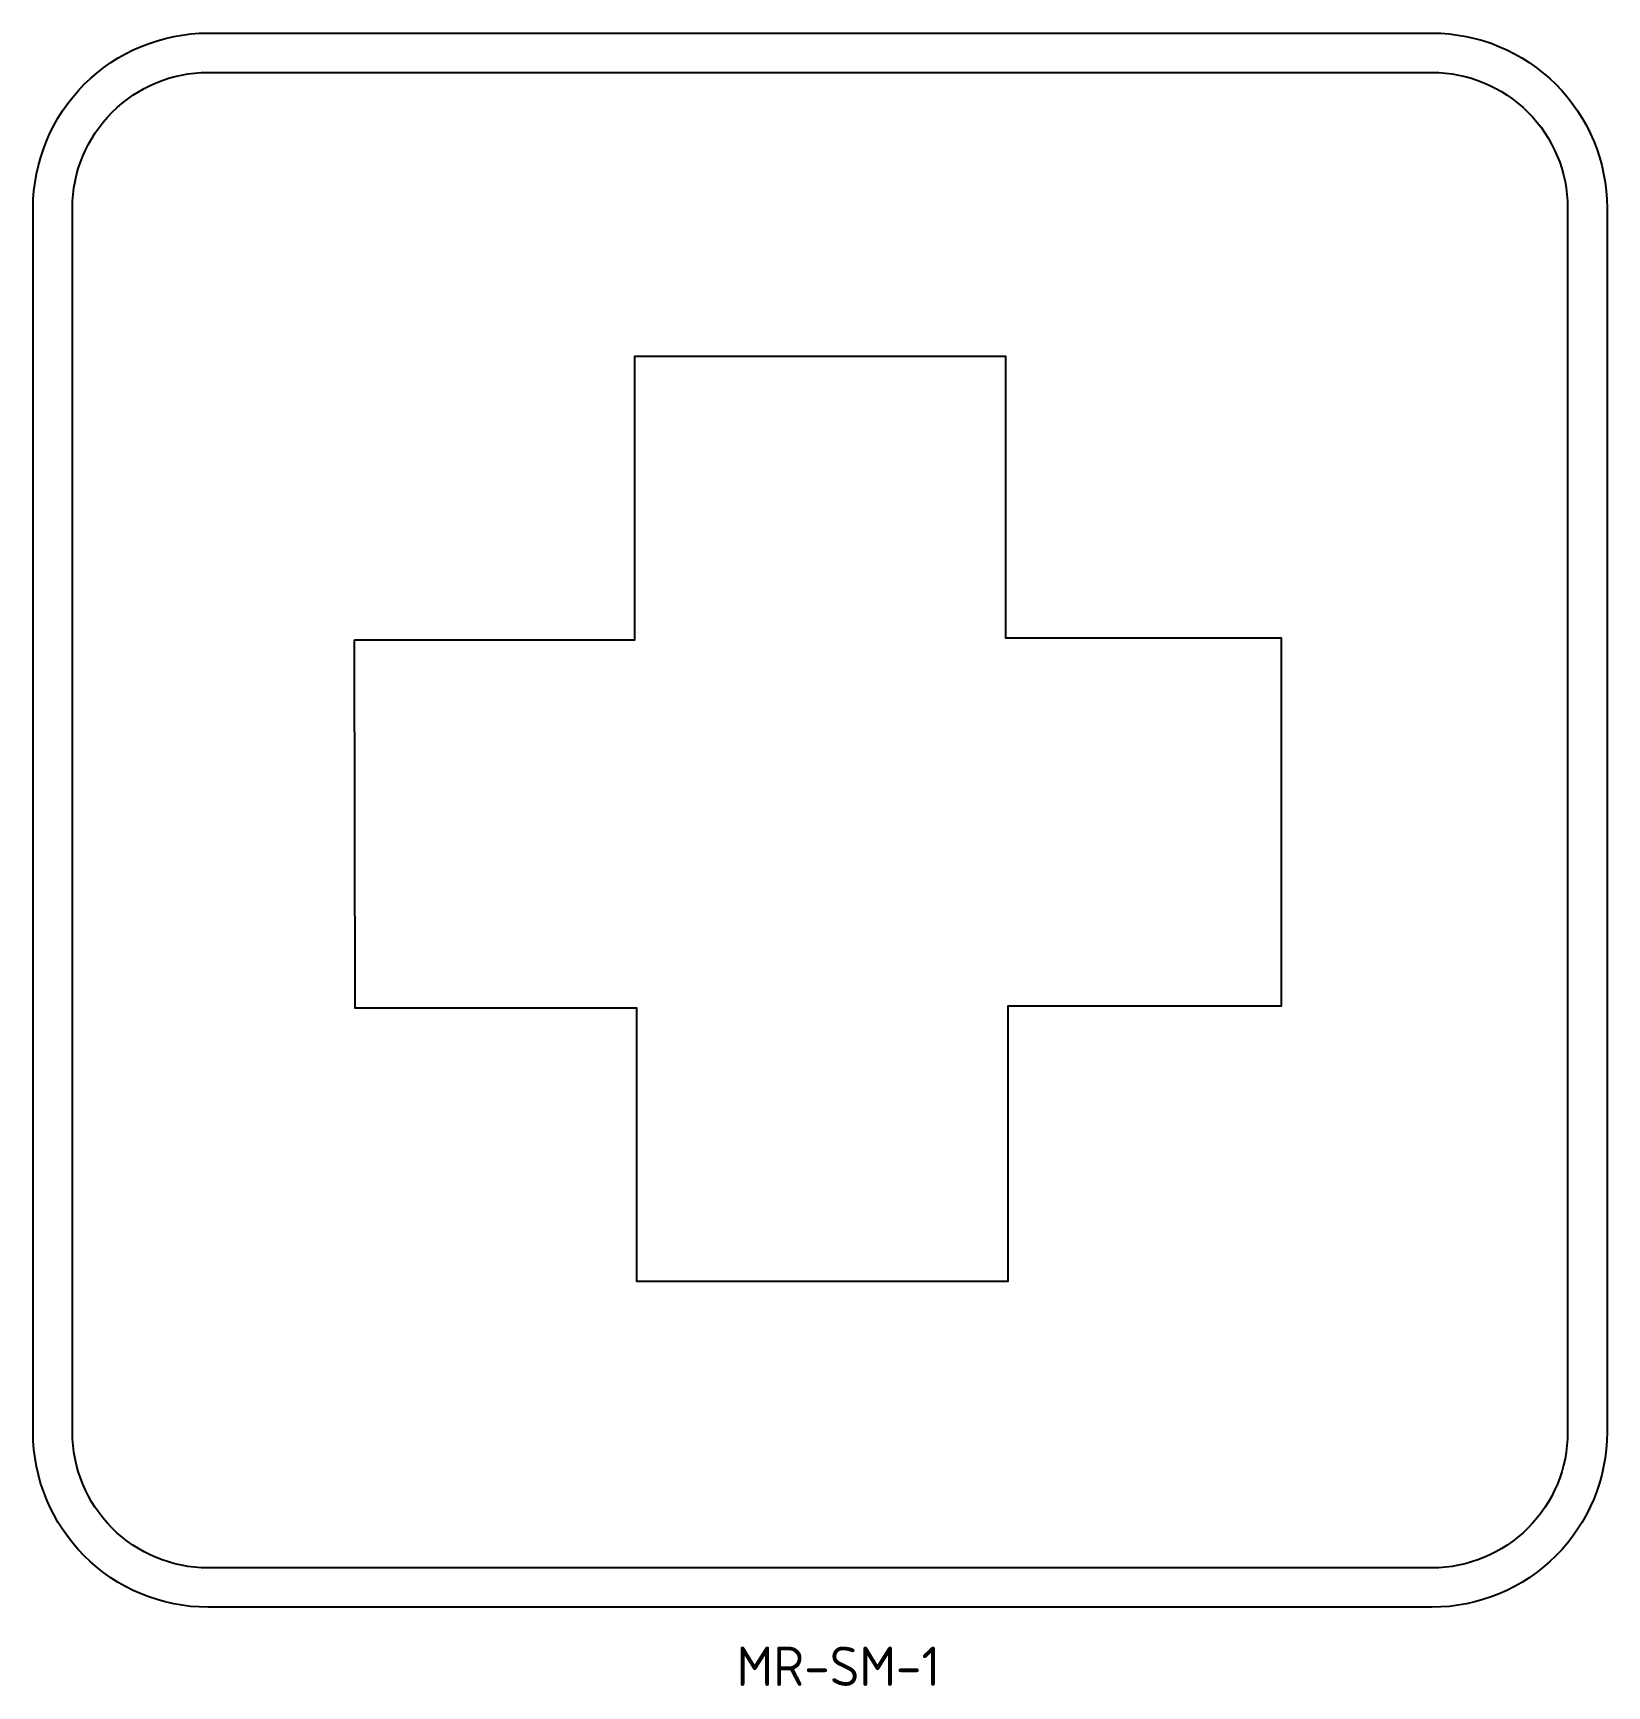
# Model space of a CAD drawing. Extents: x 191 to 311, y 150 to 276.
import ezdxf
from ezdxf.enums import TextEntityAlignment as Align

# ---------------------------------------------------------------- set-up
doc = ezdxf.new("R2010")
doc.units = 0
for name, color, linetype in [('L25', 1, 'CONTINUOUS'), ('L35', 3, 'CONTINUOUS'), ('T25', 1, 'CONTINUOUS')]:
    doc.layers.add(name, color=color, linetype=linetype)
doc.styles.add('ISO', font='iso3098b.shx')

# ---------------------------------------------------------------- blocks, each defined once
blk = doc.blocks.new('S1-466')
at = {"layer": 'L25'}
blk.add_lwpolyline([(3.334, 20.583), (10.819, 20.583), (10.819, 28.159), (20.723, 28.159), (20.723, 20.638), (28.082, 20.638), (28.082, 10.795), (20.779, 10.795), (20.779, 3.441), (10.874, 3.441), (10.874, 10.74), (3.349, 10.74)], close=True, dxfattribs=at)

msp = doc.modelspace()

# ---------------------------------------------------------------- linework, layer by layer
at = {"layer": 'L35', "linetype": 'Continuous'}
for points in [[(190.81, 169.3), (190.81, 262.63, -0.414214), (204.14, 275.96), (297.47, 275.96, -0.414214), (310.81, 262.63), (310.81, 169.3, -0.414214), (297.47, 155.96), (204.14, 155.96, -0.414214)], [(204.14, 158.96, -0.414214), (193.81, 169.3), (193.81, 262.63, -0.414214), (204.14, 272.96), (297.47, 272.96, -0.414214), (307.81, 262.63), (307.81, 169.3, -0.414214), (297.47, 158.96)]]:
    msp.add_lwpolyline(points, format="xyb", close=True, dxfattribs=at)

# ---------------------------------------------------------------- block references
at = {"layer": 'L25', "linetype": 'Continuous', "xscale": 2.854260089686099, "yscale": 2.854260089686099, "zscale": 2.854260089686099}
msp.add_blockref('S1-466', (205.81, 170.96), dxfattribs=at)

# ---------------------------------------------------------------- texts
at = {"layer": 'T25', "color": 3, "style": 'ISO'}
msp.add_text('MR-SM-1', height=3, dxfattribs=at).set_placement((252.21, 149.96), align=Align.CENTER)

doc.saveas('drawing.dxf')
